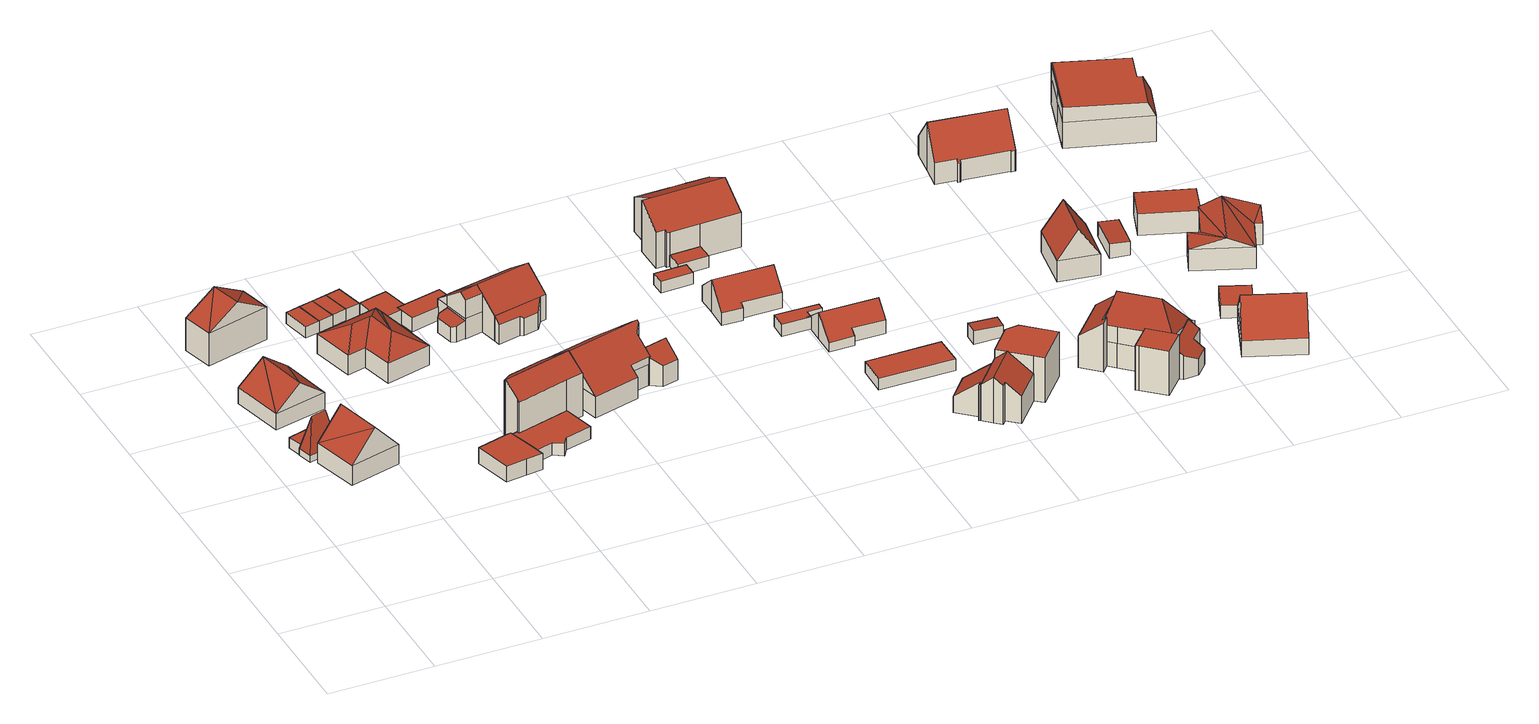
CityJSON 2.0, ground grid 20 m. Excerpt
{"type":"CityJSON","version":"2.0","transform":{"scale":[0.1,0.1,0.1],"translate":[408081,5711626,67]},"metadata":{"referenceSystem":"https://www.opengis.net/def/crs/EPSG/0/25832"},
"CityObjects":{
"building1":{"type":"Building","attributes":{"Gemeindeschluessel":"05978036","Geometrietyp2DReferenz":"3000","function":"31001_2460","roofType":"5000","measuredHeight":8.01},"geometry":[{"type":"MultiSurface","lod":"2","boundaries":[[[0,1,2,3]],[[1,4,5,2]],[[4,6,7,5]],[[6,0,3,7]],[[8,9,6,4]],[[8,4,1]],[[9,8,1,0]],[[9,0,6]],[[3,2,5,7]]],"semantics":{"surfaces":[{"type":"WallSurface"},{"type":"RoofSurface"},{"type":"GroundSurface"}],"values":[0,0,0,0,1,1,1,1,2]}}]},
"building2":{"type":"Building","attributes":{"Gemeindeschluessel":"05978036","Geometrietyp2DReferenz":"3000","function":"31001_2460","roofType":"1000","measuredHeight":2.17},"geometry":[{"type":"MultiSurface","lod":"2","boundaries":[[[10,11,12,13]],[[11,14,15,12]],[[14,16,17,15]],[[16,10,13,17]],[[16,14,11,10]],[[13,12,15,17]]],"semantics":{"surfaces":[{"type":"WallSurface"},{"type":"RoofSurface"},{"type":"GroundSurface"}],"values":[0,0,0,0,1,2]}}]},
"building3":{"type":"Building","attributes":{"Gemeindeschluessel":"05978036","Geometrietyp2DReferenz":"3000","function":"31001_1000","roofType":"3100","measuredHeight":9.68},"geometry":[{"type":"MultiSurface","lod":"2","boundaries":[[[18,19,20,21]],[[19,22,23,20]],[[22,24,25,23]],[[24,18,21,25]],[[22,19,26]],[[18,24,27]],[[19,27,26]],[[27,19,18]],[[26,24,22]],[[24,26,27]],[[21,20,23,25]]],"semantics":{"surfaces":[{"type":"WallSurface"},{"type":"RoofSurface"},{"type":"GroundSurface"}],"values":[0,0,0,0,0,0,1,1,1,1,2]}}]},
"building4":{"type":"Building","attributes":{"Gemeindeschluessel":"05978036","Geometrietyp2DReferenz":"3000","function":"31001_1000","roofType":"3100","measuredHeight":7.39},"geometry":[{"type":"MultiSurface","lod":"2","boundaries":[[[28,29,30,31]],[[32,33,29,28]],[[33,34,30,29]],[[34,35,31,30]],[[35,32,28,31]],[[34,33,36]],[[32,35,37]],[[32,36,33]],[[36,32,37]],[[37,34,36]],[[34,37,35]]],"semantics":{"surfaces":[{"type":"GroundSurface"},{"type":"WallSurface"},{"type":"RoofSurface"}],"values":[0,1,1,1,1,1,1,2,2,2,2]}}]},
"building5":{"type":"Building","attributes":{"Gemeindeschluessel":"05978036","Geometrietyp2DReferenz":"3000","function":"31001_1000","roofType":"3100","measuredHeight":10.32},"geometry":[{"type":"MultiSurface","lod":"2","boundaries":[[[38,39,40,41]],[[39,42,43,40]],[[42,44,45,43]],[[44,38,41,45]],[[42,39,46]],[[38,44,47]],[[38,46,39]],[[46,38,47]],[[47,42,46]],[[42,47,44]],[[41,40,43,45]]],"semantics":{"surfaces":[{"type":"WallSurface"},{"type":"RoofSurface"},{"type":"GroundSurface"}],"values":[0,0,0,0,0,0,1,1,1,1,2]}}]},
"building6":{"type":"Building","attributes":{"Gemeindeschluessel":"05978036","Geometrietyp2DReferenz":"3000","function":"31001_2460","roofType":"1000","measuredHeight":3.18},"geometry":[{"type":"MultiSurface","lod":"2","boundaries":[[[48,49,50,51]],[[49,52,53,50]],[[52,54,55,53]],[[54,56,57,55]],[[56,58,59,57]],[[58,60,61,59]],[[60,48,51,61]],[[60,58,56,54,52,49,48]],[[51,50,53,55,57,59,61]]],"semantics":{"surfaces":[{"type":"WallSurface"},{"type":"RoofSurface"},{"type":"GroundSurface"}],"values":[0,0,0,0,0,0,0,1,2]}}]},
"building7":{"type":"Building","attributes":{"Gemeindeschluessel":"05978036","Geometrietyp2DReferenz":"3000","function":"31001_2460","roofType":"1000","measuredHeight":2.27},"geometry":[{"type":"MultiSurface","lod":"2","boundaries":[[[62,63,64,65]],[[63,66,67,64]],[[66,68,69,67]],[[68,62,65,69]],[[68,66,63,62]],[[65,64,67,69]]],"semantics":{"surfaces":[{"type":"WallSurface"},{"type":"RoofSurface"},{"type":"GroundSurface"}],"values":[0,0,0,0,1,2]}}]},
"building8":{"type":"Building","attributes":{"Gemeindeschluessel":"05978036","Geometrietyp2DReferenz":"3000","function":"31001_1000","roofType":"5000","measuredHeight":6.63},"geometry":[{"type":"MultiSurface","lod":"2","boundaries":[[[70,71,72,73]],[[71,74,75,72]],[[74,76,77,75]],[[76,78,79,77]],[[78,80,81,79]],[[80,82,83,81]],[[82,70,73,83]],[[84,82,80]],[[85,84,80,78]],[[86,87,85,78,76]],[[86,76,74]],[[71,86,74]],[[70,86,71]],[[86,70,87]],[[84,85,87,70,82]],[[73,72,75,77,79,81,83]]],"semantics":{"surfaces":[{"type":"WallSurface"},{"type":"RoofSurface"},{"type":"GroundSurface"}],"values":[0,0,0,0,0,0,0,1,1,1,1,1,1,1,1,2]}}]},
"building9":{"type":"Building","attributes":{"Gemeindeschluessel":"05978036","Geometrietyp2DReferenz":"3000","function":"31001_2460","roofType":"1000","measuredHeight":2.26},"geometry":[{"type":"MultiSurface","lod":"2","boundaries":[[[63,88,89,64]],[[88,90,91,89]],[[90,66,67,91]],[[66,63,64,67]],[[66,90,88,63]],[[64,89,91,67]]],"semantics":{"surfaces":[{"type":"WallSurface"},{"type":"RoofSurface"},{"type":"GroundSurface"}],"values":[0,0,0,0,1,2]}}]},
"building10":{"type":"Building","attributes":{"Gemeindeschluessel":"05978036","Geometrietyp2DReferenz":"3000","function":"31001_2460","roofType":"1000","measuredHeight":2.32},"geometry":[{"type":"MultiSurface","lod":"2","boundaries":[[[88,92,93,89]],[[92,94,95,93]],[[94,90,91,95]],[[90,88,89,91]],[[90,94,92,88]],[[89,93,95,91]]],"semantics":{"surfaces":[{"type":"WallSurface"},{"type":"RoofSurface"},{"type":"GroundSurface"}],"values":[0,0,0,0,1,2]}}]},
"building11":{"type":"Building","attributes":{"Gemeindeschluessel":"05978036","Geometrietyp2DReferenz":"3000","function":"31001_2460","roofType":"1000","measuredHeight":2.5},"geometry":[{"type":"MultiSurface","lod":"2","boundaries":[[[92,96,97,98]],[[96,99,100,97]],[[99,94,101,100]],[[94,92,98,101]],[[94,99,96,92]],[[98,97,100,101]]],"semantics":{"surfaces":[{"type":"WallSurface"},{"type":"RoofSurface"},{"type":"GroundSurface"}],"values":[0,0,0,0,1,2]}}]},
"building12":{"type":"Building","attributes":{"Gemeindeschluessel":"05978036","Geometrietyp2DReferenz":"3000","function":"31001_1000"},"children":["building12-1","building12-2","building12-3"]},
"building12-1":{"type":"BuildingPart","attributes":{"roofType":"2100","measuredHeight":11.33},"parents":["building12"],"geometry":[{"type":"MultiSurface","lod":"2","boundaries":[[[102,103,104,105,106]],[[107,108,109,110]],[[108,111,112,109]],[[111,113,114,115,112]],[[111,108,107,103,102,116,113]],[[115,117,105,104,110,109,112]],[[118,114,113,116]],[[118,117,115,114]],[[106,118,116,102]],[[106,105,117,118]],[[107,110,104,103]]],"semantics":{"surfaces":[{"type":"WallSurface"},{"type":"RoofSurface"},{"type":"GroundSurface"},{"type":"ClosureSurface"}],"values":[0,0,0,0,1,2,0,3,0,3,3]}}]},
"building12-2":{"type":"BuildingPart","attributes":{"roofType":"2100","measuredHeight":11.36},"parents":["building12"],"geometry":[{"type":"MultiSurface","lod":"2","boundaries":[[[119,107,110,120]],[[121,122,104,103]],[[121,123,124,122]],[[123,119,120,124]],[[123,121,103,107,119]],[[120,110,104,122,124]],[[103,104,110,107]]],"semantics":{"surfaces":[{"type":"WallSurface"},{"type":"RoofSurface"},{"type":"GroundSurface"},{"type":"ClosureSurface"}],"values":[0,0,0,0,1,2,3]}}]},
"building12-3":{"type":"BuildingPart","attributes":{"roofType":"1000","measuredHeight":2.43},"parents":["building12"],"geometry":[{"type":"MultiSurface","lod":"2","boundaries":[[[114,125,126,115]],[[125,127,128,126]],[[127,129,130,128]],[[129,131,132,130]],[[131,133,134,132]],[[133,135,136,134]],[[135,137,138,136]],[[137,139,140,138]],[[139,106,105,140]],[[118,106,139,137,135,133,131,129,127,125,114]],[[115,126,128,130,132,134,136,138,140,105,117]],[[117,105,106,118]],[[115,117,118,114]]],"semantics":{"surfaces":[{"type":"WallSurface"},{"type":"RoofSurface"},{"type":"GroundSurface"},{"type":"ClosureSurface"}],"values":[0,0,0,0,0,0,0,0,0,1,2,3,3]}}]},
"building13":{"type":"Building","attributes":{"Gemeindeschluessel":"05978036","Geometrietyp2DReferenz":"3000","function":"31001_2460","roofType":"1000","measuredHeight":2.95},"geometry":[{"type":"MultiSurface","lod":"2","boundaries":[[[141,142,143,144]],[[142,145,146,143]],[[145,147,148,146]],[[147,149,150,148]],[[149,151,152,150]],[[151,153,154,152]],[[153,155,156,154]],[[155,141,144,156]],[[155,153,151,149,147,145,142,141]],[[144,143,146,148,150,152,154,156]]],"semantics":{"surfaces":[{"type":"WallSurface"},{"type":"RoofSurface"},{"type":"GroundSurface"}],"values":[0,0,0,0,0,0,0,0,1,2]}}]},
"building14":{"type":"Building","attributes":{"Gemeindeschluessel":"05978036","Geometrietyp2DReferenz":"3000","function":"31001_2460","roofType":"1000","measuredHeight":2.83},"geometry":[{"type":"MultiSurface","lod":"2","boundaries":[[[157,158,159,160]],[[158,145,161,159]],[[145,162,163,161]],[[162,164,165,163]],[[164,166,167,165]],[[166,157,160,167]],[[166,164,162,145,158,157]],[[160,159,161,163,165,167]]],"semantics":{"surfaces":[{"type":"WallSurface"},{"type":"RoofSurface"},{"type":"GroundSurface"}],"values":[0,0,0,0,0,0,1,2]}}]},
"building15":{"type":"Building","attributes":{"Gemeindeschluessel":"05978036","Geometrietyp2DReferenz":"3000","function":"31001_1000"},"children":["building15-1","building15-2","building15-3","building15-4"]},
"building15-1":{"type":"BuildingPart","attributes":{"roofType":"2100","measuredHeight":5.11},"parents":["building15"],"geometry":[{"type":"MultiSurface","lod":"2","boundaries":[[[168,169,170,171]],[[172,173,174,175]],[[173,176,177,174]],[[176,178,179,177]],[[178,168,171,179]],[[178,176,173,172,169,168]],[[171,170,175,174,177,179]],[[175,170,169,172]]],"semantics":{"surfaces":[{"type":"WallSurface"},{"type":"RoofSurface"},{"type":"GroundSurface"},{"type":"ClosureSurface"}],"values":[0,0,0,0,0,1,2,3]}}]},
"building15-2":{"type":"BuildingPart","attributes":{"roofType":"2100","measuredHeight":3.66},"parents":["building15"],"geometry":[{"type":"MultiSurface","lod":"2","boundaries":[[[180,181,182,183]],[[181,184,185,182]],[[186,187,188,189]],[[187,190,191,188]],[[190,180,183,191]],[[190,187,186,184,181,180]],[[183,182,185,189,188,191]],[[189,185,184,186]]],"semantics":{"surfaces":[{"type":"WallSurface"},{"type":"RoofSurface"},{"type":"GroundSurface"},{"type":"ClosureSurface"}],"values":[0,0,0,0,0,1,2,3]}}]},
"building15-3":{"type":"BuildingPart","attributes":{"roofType":"3100","measuredHeight":8.85},"parents":["building15"],"geometry":[{"type":"MultiSurface","lod":"2","boundaries":[[[192,193,186,189,194]],[[195,185,184]],[[195,196,197,185]],[[196,198,199,197]],[[198,200,201,199]],[[202,192,194,203]],[[204,205,206,207,208,209,210,211]],[[198,212,213,209,208,200]],[[193,210,209,213,195]],[[195,213,212,196]],[[196,212,198]],[[192,211,210,193]],[[202,214,204,211,192]],[[194,189,185,197,199,201,215,203]],[[184,186,193,195]],[[184,185,189,186]],[[203,215,216,202]],[[215,201,200,216]],[[208,207,200]],[[205,204,214]],[[206,205,214,202,216]],[[207,206,216,200]]],"semantics":{"surfaces":[{"type":"WallSurface"},{"type":"RoofSurface"},{"type":"GroundSurface"},{"type":"ClosureSurface"}],"values":[0,0,0,0,0,0,1,1,0,0,0,0,0,2,0,3,3,3,0,0,3,3]}}]},
"building15-4":{"type":"BuildingPart","attributes":{"roofType":"3100","measuredHeight":8.92},"parents":["building15"],"geometry":[{"type":"MultiSurface","lod":"2","boundaries":[[[214,203,170,169]],[[214,202,203]],[[200,217,218,201]],[[217,219,220,218]],[[219,221,222,220]],[[221,223,224,222]],[[223,225,226,224]],[[225,172,175,226]],[[223,221,219,217,200,207,227]],[[227,205,214,169,172,225,223]],[[170,203,215,201,218,220,222,224,226,175]],[[206,205,227]],[[215,203,202,216]],[[216,202,214,205,206]],[[207,206,227]],[[215,216,200,201]],[[200,216,206,207]],[[169,170,175,172]]],"semantics":{"surfaces":[{"type":"WallSurface"},{"type":"RoofSurface"},{"type":"GroundSurface"},{"type":"ClosureSurface"}],"values":[0,0,0,0,0,0,0,0,1,1,2,0,3,3,0,3,3,3]}}]},
"building16":{"type":"Building","attributes":{"Gemeindeschluessel":"05978036","Geometrietyp2DReferenz":"3000","function":"31001_1000","roofType":"5000","measuredHeight":9.82},"geometry":[{"type":"MultiSurface","lod":"2","boundaries":[[[228,229,230,231]],[[229,232,233,230]],[[232,234,235,233]],[[234,236,237,235]],[[236,238,239,237]],[[238,240,241,239]],[[240,242,243,241]],[[242,244,245,243]],[[244,246,247,245]],[[246,248,249,247]],[[248,250,251,249]],[[250,252,253,251]],[[252,254,255,253]],[[254,256,257,255]],[[256,228,231,257]],[[258,259,260,261,262,263,264,265]],[[266,267,268,269,265,264,270,271,250,248,272]],[[244,266,272,246]],[[246,272,248]],[[250,271,252]],[[252,271,270,254]],[[254,270,264,263,256]],[[236,258,265,269,238]],[[238,269,268,240]],[[240,268,267,242]],[[242,267,266,244]],[[256,263,262,228]],[[228,262,261,229]],[[229,261,260,232]],[[232,260,259,234]],[[234,259,258,236]],[[231,230,233,235,237,239,241,243,245,247,249,251,253,255,257]]],"semantics":{"surfaces":[{"type":"WallSurface"},{"type":"RoofSurface"},{"type":"GroundSurface"}],"values":[0,0,0,0,0,0,0,0,0,0,0,0,0,0,0,1,1,0,0,0,0,0,0,0,0,0,0,0,0,0,0,2]}}]},
"building17":{"type":"Building","attributes":{"Gemeindeschluessel":"05978036","Geometrietyp2DReferenz":"3000","function":"31001_2460","roofType":"5000","measuredHeight":6.82},"geometry":[{"type":"MultiSurface","lod":"2","boundaries":[[[273,274,243,245]],[[274,275,241,243]],[[275,276,239,241]],[[276,277,237,239]],[[277,278,279,237]],[[278,280,281,279]],[[280,282,283,281]],[[282,273,245,283]],[[282,280,284,285,274,273]],[[278,277,276,275,285,284]],[[275,274,285]],[[280,278,284]],[[245,243,241,239,237,279,281,283]]],"semantics":{"surfaces":[{"type":"WallSurface"},{"type":"RoofSurface"},{"type":"GroundSurface"}],"values":[0,0,0,0,0,0,0,0,1,1,0,0,2]}}]},
"building18":{"type":"Building","attributes":{"Gemeindeschluessel":"05978036","Geometrietyp2DReferenz":"3000","function":"31001_2460","roofType":"1000","measuredHeight":2.26},"geometry":[{"type":"MultiSurface","lod":"2","boundaries":[[[286,287,288,289]],[[287,290,291,288]],[[290,292,293,291]],[[292,286,289,293]],[[292,290,287,286]],[[289,288,291,293]]],"semantics":{"surfaces":[{"type":"WallSurface"},{"type":"RoofSurface"},{"type":"GroundSurface"}],"values":[0,0,0,0,1,2]}}]},
"building19":{"type":"Building","attributes":{"Gemeindeschluessel":"05978036","Geometrietyp2DReferenz":"3000","function":"31001_1000","roofType":"3100","measuredHeight":6.63},"geometry":[{"type":"MultiSurface","lod":"2","boundaries":[[[294,295,296,297]],[[295,298,299,296]],[[298,300,301,299]],[[300,302,303,301]],[[302,304,305,303]],[[304,306,307,305]],[[306,308,309,307]],[[308,310,311,309]],[[310,312,313,311]],[[312,294,297,313]],[[308,306,304,302,300,298]],[[298,295,294,312,310,308]],[[297,296,299,301,303,305,307,309,311,313]]],"semantics":{"surfaces":[{"type":"WallSurface"},{"type":"RoofSurface"},{"type":"GroundSurface"}],"values":[0,0,0,0,0,0,0,0,0,0,1,1,2]}}]},
"building20":{"type":"Building","attributes":{"Gemeindeschluessel":"05978036","Geometrietyp2DReferenz":"3000","function":"31001_2460","roofType":"1000","measuredHeight":2.36},"geometry":[{"type":"MultiSurface","lod":"2","boundaries":[[[314,315,316,317]],[[315,318,319,316]],[[318,320,321,319]],[[320,314,317,321]],[[320,318,315,314]],[[317,316,319,321]]],"semantics":{"surfaces":[{"type":"WallSurface"},{"type":"RoofSurface"},{"type":"GroundSurface"}],"values":[0,0,0,0,1,2]}}]},
"building21":{"type":"Building","attributes":{"Gemeindeschluessel":"05978036","Geometrietyp2DReferenz":"3000","function":"31001_2460","roofType":"1000","measuredHeight":2.35},"geometry":[{"type":"MultiSurface","lod":"2","boundaries":[[[322,323,324,325]],[[323,326,327,324]],[[326,328,329,327]],[[328,330,331,329]],[[330,332,333,331]],[[332,322,325,333]],[[332,330,328,326,323,322]],[[325,324,327,329,331,333]]],"semantics":{"surfaces":[{"type":"WallSurface"},{"type":"RoofSurface"},{"type":"GroundSurface"}],"values":[0,0,0,0,0,0,1,2]}}]},
"building22":{"type":"Building","attributes":{"Gemeindeschluessel":"05978036","Geometrietyp2DReferenz":"3000","function":"31001_1000","roofType":"3100","measuredHeight":10.48},"geometry":[{"type":"MultiSurface","lod":"2","boundaries":[[[334,335,336,317]],[[335,337,338,336]],[[337,339,340,338]],[[339,341,342,340]],[[341,343,344,342]],[[343,345,346,344]],[[345,347,348,346]],[[347,349,350,348]],[[349,351,352,350]],[[351,353,354,352]],[[353,355,356,354]],[[355,357,358,356]],[[357,359,360,358]],[[359,361,362,360]],[[361,363,316,362]],[[363,334,317,316]],[[359,357,355,353,351,349,347,345,343,341]],[[341,339,337,335,334,363,361,359]],[[317,336,338,340,342,344,346,348,350,352,354,356,358,360,362,316]]],"semantics":{"surfaces":[{"type":"WallSurface"},{"type":"RoofSurface"},{"type":"GroundSurface"}],"values":[0,0,0,0,0,0,0,0,0,0,0,0,0,0,0,0,1,1,2]}}]},
"building23":{"type":"Building","attributes":{"Gemeindeschluessel":"05978036","Geometrietyp2DReferenz":"3000","function":"31001_2460","roofType":"1000","measuredHeight":2.39},"geometry":[{"type":"MultiSurface","lod":"2","boundaries":[[[364,365,366,367]],[[365,368,369,366]],[[368,370,371,369]],[[370,364,367,371]],[[370,368,365,364]],[[367,366,369,371]]],"semantics":{"surfaces":[{"type":"WallSurface"},{"type":"RoofSurface"},{"type":"GroundSurface"}],"values":[0,0,0,0,1,2]}}]},
"building24":{"type":"Building","attributes":{"Gemeindeschluessel":"05978036","Geometrietyp2DReferenz":"3000","function":"31001_1000","roofType":"3100","measuredHeight":5.34},"geometry":[{"type":"MultiSurface","lod":"2","boundaries":[[[372,373,374,375]],[[373,376,377,374]],[[376,378,379,377]],[[378,380,381,379]],[[380,382,383,381]],[[382,384,385,383]],[[384,386,387,385]],[[386,388,389,387]],[[388,390,391,389]],[[390,392,393,391]],[[392,394,395,393]],[[394,396,397,395]],[[396,372,375,397]],[[392,390,388,386,384,382,380,378,376]],[[376,373,372,396,394,392]],[[375,374,377,379,381,383,385,387,389,391,393,395,397]]],"semantics":{"surfaces":[{"type":"WallSurface"},{"type":"RoofSurface"},{"type":"GroundSurface"}],"values":[0,0,0,0,0,0,0,0,0,0,0,0,0,1,1,2]}}]},
"building25":{"type":"Building","attributes":{"Gemeindeschluessel":"05978036","Geometrietyp2DReferenz":"3000","function":"31001_1000"},"children":["building25-1","building25-2","building25-3"]},
"building25-1":{"type":"BuildingPart","attributes":{"roofType":"9999","measuredHeight":9.03},"parents":["building25"],"geometry":[{"type":"MultiSurface","lod":"2","boundaries":[[[398,399,400,401,402,403,404,405,406]],[[406,405,407,408]],[[405,404,409,410,407]],[[403,409,404]],[[411,401,400]],[[400,399,412,413,411]],[[399,398,414,412]],[[398,406,408,414]],[[413,415,402,401,411]],[[415,410,409,403,402]],[[408,407,410,415,413,412,414]]],"semantics":{"surfaces":[{"type":"RoofSurface"},{"type":"WallSurface"},{"type":"GroundSurface"}],"values":[0,1,1,1,1,1,1,1,1,1,2]}}]},
"building25-2":{"type":"BuildingPart","attributes":{"roofType":"2100","measuredHeight":7.31},"parents":["building25"],"geometry":[{"type":"MultiSurface","lod":"2","boundaries":[[[416,417,418,419]],[[417,420,421,418]],[[420,422,423,421]],[[422,424,425,423]],[[424,426,427,425]],[[424,422,420,417,416,426]],[[427,419,418,421,423,425]],[[419,427,426,416]]],"semantics":{"surfaces":[{"type":"WallSurface"},{"type":"RoofSurface"},{"type":"GroundSurface"},{"type":"ClosureSurface"}],"values":[0,0,0,0,0,1,2,3]}}]},
"building25-3":{"type":"BuildingPart","attributes":{"roofType":"3100","measuredHeight":9.13},"parents":["building25"],"geometry":[{"type":"MultiSurface","lod":"2","boundaries":[[[409,428,429,410]],[[428,430,431,429]],[[430,432,433,431]],[[432,434,435,433]],[[434,416,419,435]],[[411,413,427,426]],[[434,432,430,428,409,403,436]],[[436,401,411,426,416,434]],[[413,415,410,429,431,433,435,419,427]],[[402,401,436]],[[415,413,411,401,402]],[[403,402,436]],[[415,402,403,409,410]],[[426,427,419,416]]],"semantics":{"surfaces":[{"type":"WallSurface"},{"type":"RoofSurface"},{"type":"GroundSurface"},{"type":"ClosureSurface"}],"values":[0,0,0,0,0,0,1,1,2,0,3,0,3,3]}}]},
"building26":{"type":"Building","attributes":{"Gemeindeschluessel":"05978036","Geometrietyp2DReferenz":"3000","function":"31001_2500","roofType":"2100","measuredHeight":2.65},"geometry":[{"type":"MultiSurface","lod":"2","boundaries":[[[437,438,439,440]],[[438,441,442,439]],[[441,443,444,442]],[[443,437,440,444]],[[443,441,438,437]],[[440,439,442,444]]],"semantics":{"surfaces":[{"type":"WallSurface"},{"type":"RoofSurface"},{"type":"GroundSurface"}],"values":[0,0,0,0,1,2]}}]},
"building27":{"type":"Building","attributes":{"Gemeindeschluessel":"05978036","Geometrietyp2DReferenz":"3000","function":"31001_1000","roofType":"9999","measuredHeight":9},"geometry":[{"type":"MultiSurface","lod":"2","boundaries":[[[445,446,447,448,449]],[[449,448,450,451]],[[448,447,452,450]],[[447,446,453,452]],[[446,445,454,453]],[[445,449,451,454]],[[451,450,452,453,454]]],"semantics":{"surfaces":[{"type":"RoofSurface"},{"type":"WallSurface"},{"type":"GroundSurface"}],"values":[0,1,1,1,1,1,2]}}]},
"building28":{"type":"Building","attributes":{"Gemeindeschluessel":"05978036","Geometrietyp2DReferenz":"3000","function":"31001_1000"},"children":["building28-1","building28-2","building28-3","building28-4"]},
"building28-1":{"type":"BuildingPart","attributes":{"roofType":"5000","measuredHeight":9.95},"parents":["building28"],"geometry":[{"type":"MultiSurface","lod":"2","boundaries":[[[455,456,457,458]],[[459,460,461,462]],[[460,463,464,461]],[[463,465,466,464]],[[467,468,469,470]],[[468,471,472,469]],[[473,474,475,455,476]],[[455,471,468,477,478,476]],[[479,480,481,482,473,476,478,483]],[[463,481,480,465]],[[460,482,481,463]],[[467,484,477,468]],[[455,475,456]],[[459,485,473,482,460]],[[472,458,457,462,461,464,466,486,470,469]],[[458,472,471,455]],[[462,457,456,459]],[[486,466,465,487]],[[470,486,487,467]],[[465,480,479,487]],[[483,478,477,484]],[[487,479,483,484,467]],[[485,474,473]],[[456,475,474,485,459]]],"semantics":{"surfaces":[{"type":"WallSurface"},{"type":"RoofSurface"},{"type":"GroundSurface"},{"type":"ClosureSurface"}],"values":[0,0,0,0,0,0,1,1,1,0,0,0,0,0,2,3,3,3,3,3,0,3,0,3]}}]},
"building28-2":{"type":"BuildingPart","attributes":{"roofType":"2100","measuredHeight":5.02},"parents":["building28"],"geometry":[{"type":"MultiSurface","lod":"2","boundaries":[[[488,455,458,489]],[[490,491,472,471]],[[490,488,489,491]],[[490,471,455,488]],[[489,458,472,491]],[[471,472,458,455]]],"semantics":{"surfaces":[{"type":"WallSurface"},{"type":"RoofSurface"},{"type":"GroundSurface"},{"type":"ClosureSurface"}],"values":[0,0,0,1,2,3]}}]},
"building28-3":{"type":"BuildingPart","attributes":{"roofType":"2100","measuredHeight":6.35},"parents":["building28"],"geometry":[{"type":"MultiSurface","lod":"2","boundaries":[[[492,485,459,462,493]],[[494,495,496,457,456,475]],[[495,497,498,496]],[[497,499,500,498]],[[499,501,502,500]],[[501,503,504,502]],[[503,492,493,504]],[[503,501,499,497,495,494,474,485,492]],[[493,462,457,496,498,500,502,504]],[[475,474,494]],[[456,457,462,459]],[[456,459,485,474,475]]],"semantics":{"surfaces":[{"type":"WallSurface"},{"type":"RoofSurface"},{"type":"GroundSurface"},{"type":"ClosureSurface"}],"values":[0,0,0,0,0,0,0,1,2,0,3,3]}}]},
"building28-4":{"type":"BuildingPart","attributes":{"roofType":"2100","measuredHeight":9.89},"parents":["building28"],"geometry":[{"type":"MultiSurface","lod":"2","boundaries":[[[505,506,507,466,465,480]],[[506,508,509,507]],[[508,510,511,509]],[[510,484,467,470,511]],[[484,510,508,506,505,512,483]],[[486,466,507,509,511,470]],[[480,479,512,505]],[[465,466,486,487]],[[465,487,479,480]],[[479,483,512]],[[487,486,470,467]],[[487,467,484,483,479]]],"semantics":{"surfaces":[{"type":"WallSurface"},{"type":"RoofSurface"},{"type":"GroundSurface"},{"type":"ClosureSurface"}],"values":[0,0,0,0,1,2,0,3,3,0,3,3]}}]},
"building29":{"type":"Building","attributes":{"Gemeindeschluessel":"05978036","Geometrietyp2DReferenz":"3000","function":"31001_1000","roofType":"3100","measuredHeight":9.85},"geometry":[{"type":"MultiSurface","lod":"2","boundaries":[[[513,514,515,516]],[[514,517,518,515]],[[517,519,520,518]],[[519,513,516,520]],[[517,514,521]],[[513,519,522]],[[514,513,522,521]],[[519,517,521,522]],[[516,515,518,520]]],"semantics":{"surfaces":[{"type":"WallSurface"},{"type":"RoofSurface"},{"type":"GroundSurface"}],"values":[0,0,0,0,0,0,1,1,2]}}]},
"building30":{"type":"Building","attributes":{"Gemeindeschluessel":"05978036","Geometrietyp2DReferenz":"3000","function":"31001_1000","roofType":"3100","measuredHeight":9.8},"geometry":[{"type":"MultiSurface","lod":"2","boundaries":[[[523,524,525,526]],[[524,527,528,525]],[[527,529,530,528]],[[529,531,532,530]],[[531,533,534,532]],[[533,535,536,534]],[[535,537,538,536]],[[537,539,540,538]],[[539,541,542,540]],[[541,543,544,542]],[[543,545,546,544]],[[545,547,548,546]],[[547,549,550,548]],[[549,551,552,550]],[[551,553,554,552]],[[553,555,556,554]],[[555,557,558,556]],[[557,559,560,558]],[[559,523,526,560]],[[555,553,551,549,547,545,543,541,539]],[[539,537,535,533,531,529,527,524,523,559,557,555]],[[526,525,528,530,532,534,536,538,540,542,544,546,548,550,552,554,556,558,560]]],"semantics":{"surfaces":[{"type":"WallSurface"},{"type":"RoofSurface"},{"type":"GroundSurface"}],"values":[0,0,0,0,0,0,0,0,0,0,0,0,0,0,0,0,0,0,0,1,1,2]}}]},
"building31":{"type":"Building","attributes":{"Gemeindeschluessel":"05978036","Geometrietyp2DReferenz":"3000","function":"31001_2460","roofType":"2100","measuredHeight":2.9},"geometry":[{"type":"MultiSurface","lod":"2","boundaries":[[[561,562,563,564]],[[562,565,566,563]],[[565,567,568,566]],[[567,561,564,568]],[[567,565,562,561]],[[564,563,566,568]]],"semantics":{"surfaces":[{"type":"WallSurface"},{"type":"RoofSurface"},{"type":"GroundSurface"}],"values":[0,0,0,0,1,2]}}]},
"building32":{"type":"Building","attributes":{"Gemeindeschluessel":"05978036","Geometrietyp2DReferenz":"3000","function":"31001_1000","roofType":"3100","measuredHeight":9.17},"geometry":[{"type":"MultiSurface","lod":"2","boundaries":[[[569,570,571,572]],[[570,573,574,571]],[[573,575,576,574]],[[575,569,572,576]],[[573,570,577]],[[569,575,578]],[[570,569,578,577]],[[575,573,577,578]],[[572,571,574,576]]],"semantics":{"surfaces":[{"type":"WallSurface"},{"type":"RoofSurface"},{"type":"GroundSurface"}],"values":[0,0,0,0,0,0,1,1,2]}}]},
"building33":{"type":"Building","attributes":{"Gemeindeschluessel":"05978036","Geometrietyp2DReferenz":"3000","function":"31001_2460","roofType":"1000","measuredHeight":2.64},"geometry":[{"type":"MultiSurface","lod":"2","boundaries":[[[579,580,581,582]],[[580,583,584,581]],[[583,585,586,584]],[[585,579,582,586]],[[585,583,580,579]],[[582,581,584,586]]],"semantics":{"surfaces":[{"type":"WallSurface"},{"type":"RoofSurface"},{"type":"GroundSurface"}],"values":[0,0,0,0,1,2]}}]},
"building34":{"type":"Building","attributes":{"Gemeindeschluessel":"05978036","Geometrietyp2DReferenz":"3000","function":"31001_1310","roofType":"1000","measuredHeight":4.36},"geometry":[{"type":"MultiSurface","lod":"2","boundaries":[[[587,588,589,590]],[[588,591,592,589]],[[591,593,594,592]],[[593,595,596,594]],[[595,597,598,596]],[[597,587,590,598]],[[597,595,593,591,588,587]],[[590,589,592,594,596,598]]],"semantics":{"surfaces":[{"type":"WallSurface"},{"type":"RoofSurface"},{"type":"GroundSurface"}],"values":[0,0,0,0,0,0,1,2]}}]},
"building35":{"type":"Building","attributes":{"Gemeindeschluessel":"05978036","Geometrietyp2DReferenz":"3000","function":"31001_1000","roofType":"5000","measuredHeight":6.52},"geometry":[{"type":"MultiSurface","lod":"2","boundaries":[[[599,600,601,602]],[[600,603,604,601]],[[603,605,606,604]],[[605,607,608,606]],[[607,609,610,608]],[[609,611,612,610]],[[611,613,614,612]],[[613,615,616,614]],[[615,617,618,616]],[[617,599,602,618]],[[619,620,621,617]],[[619,617,615,613]],[[619,613,611]],[[611,609,619]],[[600,605,603]],[[605,600,620]],[[607,605,620]],[[620,619,607]],[[599,621,620,600]],[[617,621,599]],[[607,619,609]],[[602,601,604,606,608,610,612,614,616,618]]],"semantics":{"surfaces":[{"type":"WallSurface"},{"type":"RoofSurface"},{"type":"GroundSurface"}],"values":[0,0,0,0,0,0,0,0,0,0,1,1,1,1,1,1,1,1,0,0,0,2]}}]},
"building36":{"type":"Building","attributes":{"Gemeindeschluessel":"05978036","Geometrietyp2DReferenz":"3000","function":"31001_1000","roofType":"5000","measuredHeight":8.47},"geometry":[{"type":"MultiSurface","lod":"2","boundaries":[[[622,623,624,625]],[[623,626,627,624]],[[626,628,629,627]],[[628,630,631,629]],[[630,632,633,631]],[[632,634,635,633]],[[634,636,637,635]],[[636,638,639,637]],[[638,640,641,639]],[[640,622,625,641]],[[634,642,643,636]],[[644,645,646,647,648,649]],[[650,649,648,643,642,651]],[[628,650,651,630]],[[630,651,642,632]],[[626,649,650,628]],[[623,644,649,626]],[[622,645,644,623]],[[640,646,645,622]],[[638,647,646,640]],[[636,643,648,647,638]],[[632,642,634]],[[625,624,627,629,631,633,635,637,639,641]]],"semantics":{"surfaces":[{"type":"WallSurface"},{"type":"RoofSurface"},{"type":"GroundSurface"}],"values":[0,0,0,0,0,0,0,0,0,0,1,1,1,0,0,0,0,0,0,0,0,0,2]}}]}
},
"vertices":[
[47,449,35],[105,465,35],[105,465,22],[47,449,22],[112,436,35],[112,436,22],[54,421,35],[54,421,22],[94,447,102],[65,439,102],
[104,465,42],[50,450,42],[50,450,20],[104,465,20],[42,478,42],[42,478,20],[97,493,42],[97,493,20],
[93,336,56],[69,423,56],[69,423,16],[93,336,16],[168,450,56],[168,450,16],[192,362,56],[192,362,16],[119,437,113],[142,349,113],
[125,665,17],[148,565,17],[46,541,17],[22,641,17],[125,665,50],[148,565,50],[46,541,50],[22,641,50],[97,553,91],[74,653,91],
[127,850,89],[143,789,89],[143,789,23],[127,850,23],[21,757,89],[21,757,23],[5,816,89],[5,816,23],[82,773,126],[66,833,126],
[339,245,41],[320,317,41],[320,317,9],[339,245,9],[379,333,41],[379,333,9],[388,335,41],[388,335,9],[403,285,41],[403,285,9],[411,255,41],[411,255,9],[379,251,41],[379,251,9],
[196,826,41],[223,832,41],[223,832,18],[196,826,18],[236,778,41],[236,778,18],[208,772,41],[208,772,18],
[329,751,58],[332,739,58],[332,739,18],[329,751,18],[363,610,58],[363,610,18],[277,589,58],[277,589,18],[262,649,58],[262,649,18],[226,640,58],[226,640,18],[206,721,58],[206,721,18],[257,690,83],[293,699,83],[309,643,84],[296,697,84],
[251,839,41],[251,839,18],[264,785,41],[264,785,18],
[279,845,41],[279,845,18],[292,792,41],[292,792,18],
[307,852,41],[307,852,16],[279,845,16],[320,798,41],[320,798,16],[292,792,16],
[409,354,92],[401,384,115],[401,384,1],[409,354,1],[409,354,26],[535,420,115],[545,386,88],[545,386,1],[535,420,1],[545,385,88],[545,385,1],[512,377,88],[512,377,26],[512,377,1],[410,349,88],[410,349,1],[410,349,26],
[517,488,60],[517,488,1],[400,387,113],[400,387,1],[448,469,60],[448,469,1],
[528,316,26],[528,316,1],[476,302,26],[476,302,1],[467,287,26],[467,287,1],[448,298,26],[448,298,1],[403,285,26],[403,285,1],[388,335,26],[388,335,1],[379,333,26],[379,333,1],[376,345,26],[376,345,1],
[375,811,42],[387,762,42],[387,762,13],[375,811,13],[372,759,42],[372,759,13],[375,749,42],[375,749,13],[332,739,42],[332,739,13],[329,751,42],[329,751,13],[320,798,42],[320,798,13],[348,805,42],[348,805,13],
[436,732,42],[382,719,42],[382,719,14],[436,732,14],[372,759,14],[460,779,42],[460,779,14],[469,741,42],[469,741,14],[436,733,42],[436,733,14],
[498,619,56],[495,631,68],[495,631,17],[498,619,17],[589,652,68],[576,632,52],[576,632,17],[589,652,17],[547,626,52],[547,626,17],[541,629,56],[541,629,17],
[418,695,47],[424,704,49],[424,704,17],[418,695,17],[442,708,53],[442,708,17],[453,659,53],[435,655,49],[435,655,17],[453,659,17],[426,660,47],[426,660,17],
[453,658,58],[453,659,58],[453,658,17],[442,708,58],[436,732,58],[436,732,17],[436,733,58],[436,733,17],[469,741,58],[469,741,17],[487,665,58],[487,665,17],[487,665,96],[486,670,99],[484,679,104],[484,680,105],[483,680,105],[450,672,105],[453,659,97],[453,658,96],[436,732,59],[442,708,77],[487,665,95],[484,679,17],[484,679,58],
[522,753,58],[522,753,17],[538,743,68],[538,743,17],[579,752,68],[579,752,17],[590,703,106],[590,703,17],[601,655,68],[601,655,17],[484,679,106],
[626,516,57],[655,498,57],[655,498,14],[626,516,14],[660,479,57],[660,479,14],[677,471,57],[677,471,14],[678,471,57],[678,471,14],[682,455,57],[682,455,14],[671,440,57],[671,440,14],[680,405,57],[680,405,14],[677,404,57],[677,404,14],[639,394,57],[639,394,14],[644,376,57],[644,376,14],[554,352,57],[554,352,14],[545,385,57],[545,385,14],[545,386,57],[545,386,14],[517,488,57],[517,488,14],[678,471,103],[677,471,103],[660,479,94],[655,498,78],[626,516,59],[517,488,59],[535,420,113],[681,459,113],[677,404,72],[680,405,72],[671,440,100],[682,455,109],[545,386,85],[545,385,84],[639,394,72],
[677,404,71],[680,405,71],[671,440,61],[682,455,50],[678,471,34],[708,479,34],[708,479,14],[729,399,55],[729,399,14],[698,391,56],[698,391,14],[721,431,82],[677,419,82],
[874,652,37],[814,650,37],[814,650,14],[874,652,14],[813,678,37],[813,678,14],[874,679,37],[874,679,14],
[946,615,28],[982,614,28],[982,614,15],[946,615,15],[981,558,81],[981,558,15],[980,521,47],[980,521,15],[904,522,47],[904,522,15],[904,515,40],[904,515,15],[865,516,40],[865,516,15],[866,560,81],[866,560,15],[866,597,47],[866,597,15],[946,595,47],[946,595,15],
[860,716,38],[918,718,38],[918,718,14],[860,716,14],[919,686,38],[919,686,14],[861,684,38],[861,684,14],
[998,443,39],[943,444,39],[943,444,15],[998,443,15],[944,476,39],[944,476,15],[1026,474,39],[1026,474,15],[1026,460,39],[1026,460,15],[998,461,39],[998,461,15],
[860,716,84],[854,716,84],[854,716,14],[854,722,87],[854,722,14],[837,721,87],[837,721,14],[836,776,119],[836,776,14],[836,778,118],[836,778,14],[852,778,118],[852,778,14],[850,838,84],[850,838,14],[917,840,84],[917,840,14],[917,843,81],[917,843,14],[947,844,81],[947,844,14],[947,840,84],[947,840,14],[991,841,84],[991,841,14],[993,781,119],[993,781,14],[995,720,84],[995,720,14],[918,718,84],
[1027,289,35],[1169,289,35],[1169,289,12],[1027,289,12],[1169,231,35],[1169,231,12],[1026,232,35],[1026,232,12],
[1044,368,33],[997,369,32],[997,369,14],[1044,368,14],[997,412,68],[997,412,14],[998,443,42],[998,443,14],[998,461,28],[998,461,14],[1026,460,28],[1026,460,14],[1026,442,42],[1026,442,14],[1071,441,42],[1071,441,14],[1071,454,32],[1071,454,14],[1109,453,32],[1109,453,14],[1108,410,68],[1108,410,14],[1107,379,42],[1107,379,14],[1044,380,42],[1044,380,14],
[1267,189,102],[1241,187,102],[1199,139,102],[1215,125,102],[1216,124,102],[1217,123,102],[1251,93,102],[1266,80,102],[1321,142,102],[1266,80,11],[1321,142,11],[1251,93,66],[1251,93,11],[1199,139,84],[1241,187,11],[1199,139,11],[1267,189,11],[1216,124,11],
[1144,76,84],[1141,78,82],[1141,78,11],[1144,76,11],[1148,86,82],[1148,86,11],[1112,118,44],[1112,118,11],[1150,161,44],[1150,161,11],[1189,128,84],[1189,128,11],
[1203,39,66],[1203,39,11],[1181,58,89],[1181,58,11],[1174,50,89],[1174,50,11],[1161,61,103],[1161,61,11],[1216,124,103],
[1231,317,38],[1286,317,35],[1286,317,11],[1231,317,11],[1285,290,35],[1285,290,11],[1230,291,38],[1230,291,11],
[1425,46,102],[1465,10,102],[1502,50,102],[1457,91,102],[1420,50,102],[1457,91,12],[1420,50,12],[1502,50,12],[1465,10,12],[1425,46,12],
[1564,135,61],[1552,122,61],[1552,122,11],[1564,135,11],[1494,58,61],[1457,91,61],[1457,91,11],[1494,58,11],[1420,124,61],[1420,124,11],[1407,137,61],[1407,137,11],[1455,202,61],[1471,219,61],[1471,219,11],[1455,202,11],[1509,185,61],[1509,185,11],[1494,58,95],[1536,104,75],[1552,122,67],[1515,148,111],[1455,202,110],[1455,202,111],[1401,142,95],[1407,137,95],[1420,124,95],[1457,91,95],[1432,176,104],[1455,202,104],[1494,58,75],[1401,142,11],[1401,142,61],
[1576,148,50],[1576,148,11],[1521,198,50],[1521,198,11],
[1502,50,66],[1502,50,11],[1552,122,75],[1567,109,59],[1567,109,11],[1545,85,59],[1545,85,11],[1559,72,44],[1559,72,11],[1537,47,44],[1537,47,11],[1508,45,59],[1508,45,11],
[1407,137,110],[1395,123,110],[1395,123,11],[1361,153,75],[1361,153,11],[1428,227,75],[1428,227,11],[1401,142,104],
[1435,398,58],[1449,492,58],[1449,492,15],[1435,398,15],[1525,481,58],[1525,481,15],[1511,387,58],[1511,387,15],[1487,487,114],[1473,393,114],
[1504,734,57],[1504,735,58],[1504,735,15],[1504,734,15],[1415,746,57],[1415,746,15],[1414,742,53],[1414,742,15],[1413,742,53],[1413,742,15],[1409,743,53],[1409,743,15],[1410,748,59],[1410,748,15],[1371,753,59],[1371,753,15],[1377,798,113],[1377,798,15],[1383,842,59],[1383,842,15],[1384,848,52],[1384,848,15],[1390,847,52],[1390,847,15],[1390,841,59],[1390,841,15],[1426,837,59],[1426,837,15],[1426,838,57],[1426,838,15],[1524,826,57],[1524,826,15],[1518,779,113],[1518,779,15],[1512,733,57],[1512,733,15],[1511,733,57],[1511,733,15],
[1556,496,44],[1592,491,42],[1592,491,15],[1556,496,15],[1582,421,42],[1582,421,15],[1546,426,44],[1546,426,15],
[1662,161,47],[1768,121,47],[1768,121,14],[1662,161,14],[1730,22,47],[1730,22,14],[1624,62,47],[1624,62,14],[1749,71,105],[1643,111,105],
[1663,240,39],[1715,220,39],[1715,220,13],[1663,240,13],[1693,165,39],[1693,165,13],[1641,185,39],[1641,185,13],
[1722,449,49],[1624,482,49],[1624,482,5],[1722,449,5],[1645,545,49],[1645,545,5],[1746,512,49],[1746,512,5],[1728,455,49],[1728,455,5],[1724,456,49],[1724,456,5],
[1728,455,51],[1823,418,51],[1823,418,7],[1728,455,7],[1803,366,51],[1803,366,7],[1789,371,51],[1789,371,7],[1763,305,51],[1763,305,7],[1656,346,51],[1656,346,7],[1675,394,51],[1675,394,7],[1697,386,51],[1697,386,7],[1722,449,51],[1722,449,7],[1724,456,51],[1724,456,7],[1716,323,72],[1762,442,72],[1728,455,53],
[1630,820,69],[1652,892,69],[1652,892,16],[1630,820,16],[1653,891,69],[1653,891,16],[1784,851,69],[1784,851,16],[1767,796,69],[1767,796,16],[1776,793,69],[1776,793,16],[1789,789,69],[1789,789,16],[1765,713,69],[1765,713,16],[1612,760,69],[1612,760,16],[1613,763,69],[1613,763,16],[1776,793,97],[1752,717,97],[1652,892,99],[1630,820,99],[1613,763,99],[1612,760,99],[1613,759,100],[1653,891,100],[1784,851,97],[1767,796,97]
]}
